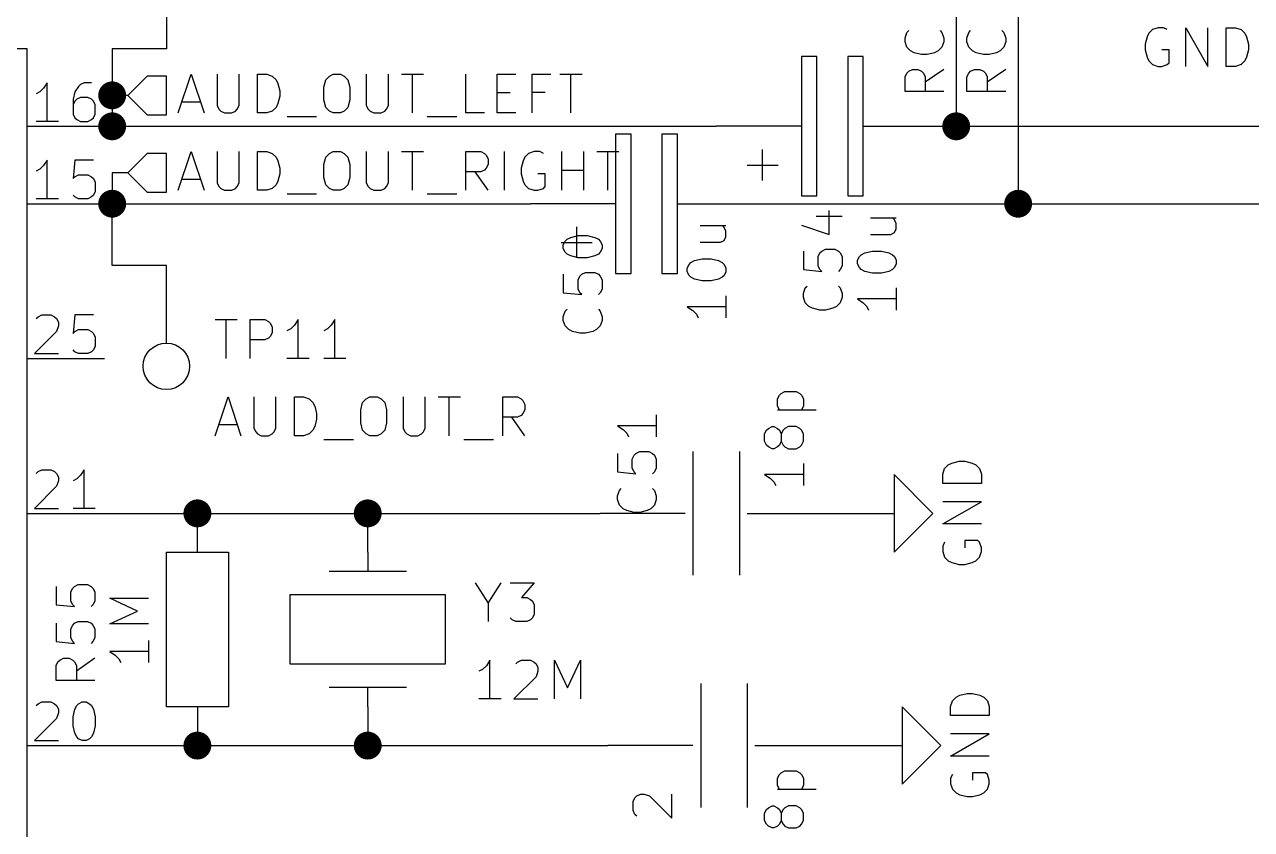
# Model space of a CAD drawing. Extents: x 0.4 to 16.1, y -11.3 to -0.4.
# Drawn here: x 11.487 to 13.071, y -7.698 to -6.659 of the extents above; entities that cross this region are included whole.
import ezdxf

# ---------------------------------------------------------------- set-up
doc = ezdxf.new("R2010")
doc.units = 0
doc.header["$MEASUREMENT"] = 0
for name, color, linetype in [('BLACK', 7, 'CONTINUOUS'), ('BROWN2', 54, 'CONTINUOUS'), ('CYAN2', 4, 'CONTINUOUS'), ('GREEN2', 3, 'CONTINUOUS'), ('LYELLOW', 51, 'CONTINUOUS'), ('RED2', 1, 'CONTINUOUS')]:
    doc.layers.add(name, color=color, linetype=linetype)

msp = doc.modelspace()

# ---------------------------------------------------------------- linework, layer by layer
at = {"layer": 'BLACK', "linetype": 'CONTINUOUS'}
for p, q in [((12.6239, -6.67592), (12.6262, -6.66878)), ((12.6262, -6.66878), (12.6286, -6.6664)), ((12.6691, -6.6664), (12.6715, -6.66878)), ((12.6715, -6.66878), (12.6739, -6.67592)), ((12.7039, -6.67592), (12.7062, -6.66878)), ((12.7062, -6.66878), (12.7086, -6.6664)), ((12.7491, -6.6664), (12.7515, -6.66878)), ((12.7515, -6.66878), (12.7539, -6.67592)), ((12.6239, -6.68068), (12.6239, -6.67592)), ((12.6262, -6.68782), (12.6239, -6.68068)), ((12.6739, -6.68068), (12.6715, -6.68782)), ((12.6739, -6.67592), (12.6739, -6.68068)), ((12.7039, -6.68068), (12.7039, -6.67592)), ((12.7062, -6.68782), (12.7039, -6.68068)), ((12.7539, -6.68068), (12.7515, -6.68782)), ((12.7539, -6.67592), (12.7539, -6.68068)), ((12.631, -6.69259), (12.6262, -6.68782)), ((12.6358, -6.69497), (12.631, -6.69259)), ((12.6453, -6.69735), (12.6358, -6.69497)), ((12.6524, -6.69735), (12.6453, -6.69735)), ((12.662, -6.69497), (12.6524, -6.69735)), ((12.6667, -6.69259), (12.662, -6.69497)), ((12.6715, -6.68782), (12.6667, -6.69259)), ((12.711, -6.69259), (12.7062, -6.68782)), ((12.7158, -6.69497), (12.711, -6.69259)), ((12.7253, -6.69735), (12.7158, -6.69497)), ((12.7324, -6.69735), (12.7253, -6.69735)), ((12.742, -6.69497), (12.7324, -6.69735)), ((12.7467, -6.69259), (12.742, -6.69497)), ((12.7515, -6.68782), (12.7467, -6.69259)), ((12.6286, -6.71878), (12.6334, -6.7164)), ((12.6334, -6.7164), (12.6405, -6.7164)), ((12.6405, -6.7164), (12.6453, -6.71878)), ((12.6739, -6.7164), (12.6501, -6.73306)), ((12.7086, -6.71878), (12.7134, -6.7164)), ((12.7134, -6.7164), (12.7205, -6.7164)), ((12.7205, -6.7164), (12.7253, -6.71878)), ((12.7539, -6.7164), (12.7301, -6.73306)), ((12.6239, -6.72592), (12.6262, -6.72116)), ((12.6239, -6.74497), (12.6239, -6.72592)), ((12.6262, -6.72116), (12.6286, -6.71878)), ((12.6453, -6.71878), (12.6477, -6.72116)), ((12.6477, -6.72116), (12.6501, -6.72592)), ((12.6501, -6.72592), (12.6501, -6.74497)), ((12.7039, -6.72592), (12.7062, -6.72116)), ((12.7039, -6.74497), (12.7039, -6.72592)), ((12.7062, -6.72116), (12.7086, -6.71878)), ((12.7253, -6.71878), (12.7277, -6.72116)), ((12.7277, -6.72116), (12.7301, -6.72592)), ((12.7301, -6.72592), (12.7301, -6.74497)), ((12.6739, -6.74497), (12.6239, -6.74497)), ((12.7539, -6.74497), (12.7039, -6.74497))]:
    msp.add_line(p, q, dxfattribs=at)
at = {"layer": 'BROWN2', "linetype": 'CONTINUOUS'}
for p, q in [((11.645, -6.725), (11.62, -6.75)), ((11.67, -6.725), (11.645, -6.725)), ((11.67, -6.775), (11.67, -6.725)), ((11.6854, -6.77262), (11.7021, -6.72262)), ((11.7021, -6.72262), (11.7187, -6.77262)), ((11.7354, -6.72262), (11.7354, -6.76309)), ((11.764, -6.76309), (11.764, -6.72262)), ((11.7878, -6.77262), (11.7878, -6.72262)), ((11.7878, -6.72262), (11.7997, -6.72262)), ((11.7997, -6.72262), (11.8068, -6.725)), ((11.8068, -6.725), (11.8116, -6.72976)), ((11.8116, -6.72976), (11.814, -6.73452)), ((11.8735, -6.73928), (11.8759, -6.72976)), ((11.8759, -6.72976), (11.8806, -6.725)), ((11.8806, -6.725), (11.8854, -6.72262)), ((11.8854, -6.72262), (11.8949, -6.72262)), ((11.8949, -6.72262), (11.8997, -6.725)), ((11.8997, -6.725), (11.9044, -6.72976)), ((11.9044, -6.72976), (11.9068, -6.73928)), ((11.9282, -6.72262), (11.9282, -6.76309)), ((11.9568, -6.76309), (11.9568, -6.72262)), ((11.9735, -6.72262), (12.0021, -6.72262)), ((11.9878, -6.77262), (11.9878, -6.72262)), ((12.0568, -6.77262), (12.0568, -6.72262)), ((12.0973, -6.77262), (12.0973, -6.72262)), ((12.0973, -6.72262), (12.1211, -6.72262)), ((12.1425, -6.77262), (12.1425, -6.72262)), ((12.1425, -6.72262), (12.1663, -6.72262)), ((12.1782, -6.72262), (12.2068, -6.72262)), ((12.1925, -6.77262), (12.1925, -6.72262)), ((11.814, -6.73452), (11.8163, -6.74405)), ((11.8163, -6.74405), (11.8163, -6.75119)), ((11.8735, -6.75595), (11.8735, -6.73928)), ((11.9068, -6.73928), (11.9068, -6.75595)), ((12.0973, -6.74643), (12.114, -6.74643)), ((12.1592, -6.74643), (12.1425, -6.74643)), ((11.62, -6.75), (11.645, -6.775)), ((11.6901, -6.75833), (11.714, -6.75833)), ((11.7354, -6.76309), (11.7378, -6.76785)), ((11.7616, -6.76785), (11.764, -6.76309)), ((11.8116, -6.76547), (11.8068, -6.77024)), ((11.814, -6.76071), (11.8116, -6.76547)), ((11.8163, -6.75119), (11.814, -6.76071)), ((11.8759, -6.76547), (11.8735, -6.75595)), ((11.8806, -6.77024), (11.8759, -6.76547)), ((11.9044, -6.76547), (11.8997, -6.77024)), ((11.9068, -6.75595), (11.9044, -6.76547)), ((11.9282, -6.76309), (11.9306, -6.76785)), ((11.9544, -6.76785), (11.9568, -6.76309)), ((11.645, -6.775), (11.67, -6.775)), ((11.7378, -6.76785), (11.7401, -6.77024)), ((11.7401, -6.77024), (11.7449, -6.77262)), ((11.7449, -6.77262), (11.7544, -6.77262)), ((11.7544, -6.77262), (11.7592, -6.77024)), ((11.7592, -6.77024), (11.7616, -6.76785)), ((11.7997, -6.77262), (11.7878, -6.77262)), ((11.8068, -6.77024), (11.7997, -6.77262)), ((11.8259, -6.77738), (11.864, -6.77738)), ((11.8854, -6.77262), (11.8806, -6.77024)), ((11.8949, -6.77262), (11.8854, -6.77262)), ((11.8997, -6.77024), (11.8949, -6.77262)), ((11.9306, -6.76785), (11.933, -6.77024)), ((11.933, -6.77024), (11.9378, -6.77262)), ((11.9378, -6.77262), (11.9473, -6.77262)), ((11.9473, -6.77262), (11.9521, -6.77024)), ((11.9521, -6.77024), (11.9544, -6.76785)), ((12.0068, -6.77738), (12.0449, -6.77738)), ((12.0806, -6.77262), (12.0568, -6.77262)), ((12.1211, -6.77262), (12.0973, -6.77262)), ((11.645, -6.825), (11.62, -6.85)), ((11.67, -6.825), (11.645, -6.825)), ((11.67, -6.875), (11.67, -6.825)), ((11.6854, -6.87262), (11.7021, -6.82262)), ((11.7021, -6.82262), (11.7187, -6.87262)), ((11.7354, -6.82262), (11.7354, -6.86309)), ((11.764, -6.86309), (11.764, -6.82262)), ((11.7878, -6.87262), (11.7878, -6.82262)), ((11.7878, -6.82262), (11.7997, -6.82262)), ((11.7997, -6.82262), (11.8068, -6.825)), ((11.8068, -6.825), (11.8116, -6.82976)), ((11.8759, -6.82976), (11.8806, -6.825)), ((11.8806, -6.825), (11.8854, -6.82262)), ((11.8854, -6.82262), (11.8949, -6.82262)), ((11.8949, -6.82262), (11.8997, -6.825)), ((11.8997, -6.825), (11.9044, -6.82976)), ((11.9282, -6.82262), (11.9282, -6.86309)), ((11.9568, -6.86309), (11.9568, -6.82262)), ((11.9735, -6.82262), (12.0021, -6.82262)), ((11.9878, -6.87262), (11.9878, -6.82262)), ((12.0568, -6.87262), (12.0568, -6.82262)), ((12.0568, -6.82262), (12.0759, -6.82262)), ((12.0759, -6.82262), (12.0806, -6.825)), ((12.0806, -6.825), (12.083, -6.82738)), ((12.083, -6.82738), (12.0854, -6.83214)), ((12.1068, -6.87262), (12.1068, -6.82262)), ((12.1378, -6.825), (12.133, -6.82976)), ((12.1449, -6.82262), (12.1378, -6.825)), ((12.1521, -6.82262), (12.1449, -6.82262)), ((12.1568, -6.825), (12.1521, -6.82262)), ((12.1806, -6.87262), (12.1806, -6.82262)), ((12.2092, -6.87262), (12.2092, -6.82262)), ((12.2259, -6.82262), (12.2544, -6.82262)), ((12.2401, -6.87262), (12.2401, -6.82262)), ((11.8116, -6.82976), (11.814, -6.83452)), ((11.814, -6.83452), (11.8163, -6.84405)), ((11.8163, -6.84405), (11.8163, -6.85119)), ((11.8735, -6.83928), (11.8759, -6.82976)), ((11.8735, -6.85595), (11.8735, -6.83928)), ((11.9044, -6.82976), (11.9068, -6.83928)), ((11.9068, -6.83928), (11.9068, -6.85595)), ((12.083, -6.84405), (12.0806, -6.84643)), ((12.0854, -6.83928), (12.083, -6.84405)), ((12.0854, -6.83214), (12.0854, -6.83928)), ((12.1306, -6.83452), (12.1282, -6.84405)), ((12.1282, -6.84405), (12.1282, -6.85119)), ((12.133, -6.82976), (12.1306, -6.83452)), ((11.62, -6.85), (11.645, -6.875)), ((11.6901, -6.85833), (11.714, -6.85833)), ((11.814, -6.86071), (11.8116, -6.86547)), ((11.8163, -6.85119), (11.814, -6.86071)), ((11.8759, -6.86547), (11.8735, -6.85595)), ((11.9068, -6.85595), (11.9044, -6.86547)), ((12.0759, -6.84881), (12.0568, -6.84881)), ((12.0854, -6.87262), (12.0687, -6.84881)), ((12.0806, -6.84643), (12.0759, -6.84881)), ((12.1282, -6.85119), (12.1306, -6.86071)), ((12.1306, -6.86071), (12.133, -6.86547)), ((12.1592, -6.85119), (12.1497, -6.85119)), ((12.1592, -6.86785), (12.1592, -6.85119)), ((12.1806, -6.84643), (12.2092, -6.84643)), ((11.645, -6.875), (11.67, -6.875)), ((11.7354, -6.86309), (11.7378, -6.86785)), ((11.7378, -6.86785), (11.7401, -6.87024)), ((11.7401, -6.87024), (11.7449, -6.87262)), ((11.7449, -6.87262), (11.7544, -6.87262)), ((11.7544, -6.87262), (11.7592, -6.87024)), ((11.7592, -6.87024), (11.7616, -6.86785)), ((11.7616, -6.86785), (11.764, -6.86309)), ((11.7997, -6.87262), (11.7878, -6.87262)), ((11.8068, -6.87024), (11.7997, -6.87262)), ((11.8116, -6.86547), (11.8068, -6.87024)), ((11.8806, -6.87024), (11.8759, -6.86547)), ((11.8854, -6.87262), (11.8806, -6.87024)), ((11.8949, -6.87262), (11.8854, -6.87262)), ((11.8997, -6.87024), (11.8949, -6.87262)), ((11.9044, -6.86547), (11.8997, -6.87024)), ((11.9282, -6.86309), (11.9306, -6.86785)), ((11.9306, -6.86785), (11.933, -6.87024)), ((11.933, -6.87024), (11.9378, -6.87262)), ((11.9378, -6.87262), (11.9473, -6.87262)), ((11.9473, -6.87262), (11.9521, -6.87024)), ((11.9521, -6.87024), (11.9544, -6.86785)), ((11.9544, -6.86785), (11.9568, -6.86309)), ((12.133, -6.86547), (12.1378, -6.87024)), ((12.1378, -6.87024), (12.1449, -6.87262)), ((12.1449, -6.87262), (12.1497, -6.87262)), ((12.1497, -6.87262), (12.1568, -6.87024)), ((12.1568, -6.87024), (12.1592, -6.86785)), ((11.8259, -6.87738), (11.864, -6.87738)), ((12.0068, -6.87738), (12.0449, -6.87738))]:
    msp.add_line(p, q, dxfattribs=at)
at = {"layer": 'CYAN2', "linetype": 'CONTINUOUS'}
for p, q in [((12.9388, -6.66976), (12.9364, -6.67452)), ((12.9435, -6.665), (12.9388, -6.66976)), ((12.9507, -6.66261), (12.9435, -6.665)), ((12.9578, -6.66261), (12.9507, -6.66261)), ((12.9626, -6.665), (12.9578, -6.66261)), ((12.9864, -6.71261), (12.9864, -6.66261)), ((12.9864, -6.66261), (13.015, -6.71261)), ((13.015, -6.71261), (13.015, -6.66261)), ((13.0388, -6.71261), (13.0388, -6.66261)), ((13.0388, -6.66261), (13.0507, -6.66261)), ((13.0507, -6.66261), (13.0578, -6.665)), ((13.0578, -6.665), (13.0626, -6.66976)), ((13.0626, -6.66976), (13.065, -6.67452)), ((12.9364, -6.67452), (12.934, -6.68404)), ((12.934, -6.68404), (12.934, -6.69119)), ((13.065, -6.67452), (13.0673, -6.68404)), ((13.0673, -6.68404), (13.0673, -6.69119)), ((12.934, -6.69119), (12.9364, -6.70071)), ((12.9364, -6.70071), (12.9388, -6.70547)), ((12.965, -6.69119), (12.9554, -6.69119)), ((12.965, -6.70785), (12.965, -6.69119)), ((13.065, -6.70071), (13.0626, -6.70547)), ((13.0673, -6.69119), (13.065, -6.70071)), ((12.9388, -6.70547), (12.9435, -6.71023)), ((12.9435, -6.71023), (12.9507, -6.71261)), ((12.9507, -6.71261), (12.9554, -6.71261)), ((12.9554, -6.71261), (12.9626, -6.71023)), ((12.9626, -6.71023), (12.965, -6.70785)), ((13.0507, -6.71261), (13.0388, -6.71261)), ((13.0578, -6.71023), (13.0507, -6.71261)), ((13.0626, -6.70547), (13.0578, -6.71023)), ((12.5093, -6.90592), (12.5426, -6.90592)), ((12.5259, -6.92973), (12.5259, -6.89878)), ((12.5793, -6.9083), (12.6126, -6.9083)), ((12.6102, -6.91068), (12.6079, -6.9083)), ((12.3593, -6.9183), (12.3926, -6.9183)), ((12.3902, -6.92068), (12.3879, -6.9183)), ((12.3926, -6.92544), (12.3902, -6.92068)), ((12.4902, -6.91783), (12.5259, -6.92973)), ((12.6126, -6.91544), (12.6102, -6.91068)), ((12.6102, -6.92735), (12.6126, -6.92258)), ((12.6126, -6.92258), (12.6126, -6.91544)), ((12.1826, -6.94306), (12.185, -6.9383)), ((12.185, -6.9383), (12.1874, -6.93592)), ((12.1874, -6.93592), (12.1921, -6.93354)), ((12.1921, -6.93354), (12.2017, -6.93116)), ((12.2017, -6.93116), (12.2136, -6.93116)), ((12.2136, -6.93116), (12.2231, -6.93354)), ((12.2231, -6.93354), (12.2279, -6.93592)), ((12.2279, -6.93592), (12.2302, -6.9383)), ((12.2302, -6.9383), (12.2326, -6.94306)), ((12.3593, -6.93973), (12.3855, -6.93973)), ((12.3855, -6.93973), (12.3902, -6.93735)), ((12.3902, -6.93735), (12.3926, -6.93258)), ((12.3926, -6.93258), (12.3926, -6.92544)), ((12.5793, -6.92973), (12.6055, -6.92973)), ((12.6055, -6.92973), (12.6102, -6.92735)), ((12.1826, -6.94783), (12.1826, -6.94306)), ((12.185, -6.95259), (12.1826, -6.94783)), ((12.1874, -6.95497), (12.185, -6.95259)), ((12.1921, -6.95735), (12.1874, -6.95497)), ((12.2279, -6.95497), (12.2231, -6.95735)), ((12.2302, -6.95259), (12.2279, -6.95497)), ((12.2326, -6.94783), (12.2302, -6.95259)), ((12.2326, -6.94306), (12.2326, -6.94783)), ((12.4926, -6.95116), (12.4926, -6.97497)), ((12.5117, -6.9583), (12.514, -6.95354)), ((12.514, -6.95354), (12.5164, -6.95116)), ((12.5164, -6.95116), (12.5212, -6.94878)), ((12.5212, -6.94878), (12.5331, -6.94878)), ((12.5331, -6.94878), (12.5379, -6.95116)), ((12.5379, -6.95116), (12.5402, -6.95354)), ((12.5402, -6.95354), (12.5426, -6.9583)), ((12.5674, -6.95592), (12.5721, -6.95354)), ((12.5721, -6.95354), (12.5817, -6.95116)), ((12.5817, -6.95116), (12.5936, -6.95116)), ((12.5936, -6.95116), (12.6031, -6.95354)), ((12.6031, -6.95354), (12.6079, -6.95592)), ((12.2017, -6.95973), (12.1921, -6.95735)), ((12.2136, -6.95973), (12.2017, -6.95973)), ((12.2231, -6.95735), (12.2136, -6.95973)), ((12.3426, -6.97306), (12.345, -6.9683)), ((12.345, -6.9683), (12.3474, -6.96592)), ((12.3474, -6.96592), (12.3521, -6.96354)), ((12.3521, -6.96354), (12.3617, -6.96116)), ((12.3617, -6.96116), (12.3736, -6.96116)), ((12.3736, -6.96116), (12.3831, -6.96354)), ((12.3831, -6.96354), (12.3879, -6.96592)), ((12.3879, -6.96592), (12.3902, -6.9683)), ((12.3902, -6.9683), (12.3926, -6.97306)), ((12.5117, -6.9702), (12.5117, -6.9583)), ((12.514, -6.97497), (12.5117, -6.9702)), ((12.5426, -6.9702), (12.5402, -6.97497)), ((12.5426, -6.9583), (12.5426, -6.9702)), ((12.5626, -6.96306), (12.565, -6.9583)), ((12.5626, -6.96782), (12.5626, -6.96306)), ((12.565, -6.97258), (12.5626, -6.96782)), ((12.565, -6.9583), (12.5674, -6.95592)), ((12.6079, -6.95592), (12.6102, -6.9583)), ((12.6102, -6.9583), (12.6126, -6.96306)), ((12.6126, -6.96782), (12.6102, -6.97258)), ((12.6126, -6.96306), (12.6126, -6.96782)), ((12.1826, -6.98116), (12.1826, -7.00497)), ((12.2017, -6.9883), (12.204, -6.98354)), ((12.204, -6.98354), (12.2064, -6.98116)), ((12.2064, -6.98116), (12.2112, -6.97878)), ((12.2112, -6.97878), (12.2231, -6.97878)), ((12.2231, -6.97878), (12.2279, -6.98116)), ((12.2279, -6.98116), (12.2302, -6.98354)), ((12.2302, -6.98354), (12.2326, -6.9883)), ((12.3426, -6.97782), (12.3426, -6.97306)), ((12.345, -6.98258), (12.3426, -6.97782)), ((12.3474, -6.98496), (12.345, -6.98258)), ((12.3521, -6.98735), (12.3474, -6.98496)), ((12.3617, -6.98973), (12.3521, -6.98735)), ((12.3831, -6.98735), (12.3736, -6.98973)), ((12.3879, -6.98496), (12.3831, -6.98735)), ((12.3902, -6.98258), (12.3879, -6.98496)), ((12.3926, -6.97782), (12.3902, -6.98258)), ((12.3926, -6.97306), (12.3926, -6.97782)), ((12.4926, -6.97497), (12.5164, -6.97735)), ((12.5164, -6.97735), (12.514, -6.97497)), ((12.5402, -6.97497), (12.5379, -6.97735)), ((12.5674, -6.97496), (12.565, -6.97258)), ((12.5721, -6.97735), (12.5674, -6.97496)), ((12.5817, -6.97973), (12.5721, -6.97735)), ((12.5936, -6.97973), (12.5817, -6.97973)), ((12.6031, -6.97735), (12.5936, -6.97973)), ((12.6079, -6.97496), (12.6031, -6.97735)), ((12.6102, -6.97258), (12.6079, -6.97496)), ((12.2017, -7.0002), (12.2017, -6.9883)), ((12.204, -7.00497), (12.2017, -7.0002)), ((12.2326, -7.0002), (12.2302, -7.00497)), ((12.2326, -6.9883), (12.2326, -7.0002)), ((12.3736, -6.98973), (12.3617, -6.98973)), ((12.4926, -7.00592), (12.495, -6.99878)), ((12.495, -6.99878), (12.4974, -6.9964)), ((12.5379, -6.9964), (12.5402, -6.99878)), ((12.5402, -6.99878), (12.5426, -7.00592)), ((12.6126, -6.99878), (12.6126, -7.02735)), ((12.1826, -7.00497), (12.2064, -7.00735)), ((12.2064, -7.00735), (12.204, -7.00497)), ((12.2302, -7.00497), (12.2279, -7.00735)), ((12.3926, -7.00878), (12.3926, -7.03735)), ((12.4926, -7.01068), (12.4926, -7.00592)), ((12.495, -7.01783), (12.4926, -7.01068)), ((12.4998, -7.02259), (12.495, -7.01783)), ((12.5402, -7.01783), (12.5355, -7.02259)), ((12.5426, -7.01068), (12.5402, -7.01783)), ((12.5426, -7.00592), (12.5426, -7.01068)), ((12.6126, -7.01306), (12.5626, -7.01306)), ((12.5626, -7.01306), (12.5698, -7.01782)), ((12.5698, -7.01782), (12.5745, -7.02258)), ((12.1826, -7.03592), (12.185, -7.02878)), ((12.185, -7.02878), (12.1874, -7.0264)), ((12.2279, -7.0264), (12.2302, -7.02878)), ((12.2302, -7.02878), (12.2326, -7.03592)), ((12.3926, -7.02306), (12.3426, -7.02306)), ((12.3426, -7.02306), (12.3498, -7.02782)), ((12.3498, -7.02782), (12.3545, -7.03258)), ((12.3545, -7.03258), (12.3569, -7.03735)), ((12.5045, -7.02497), (12.4998, -7.02259)), ((12.514, -7.02735), (12.5045, -7.02497)), ((12.5212, -7.02735), (12.514, -7.02735)), ((12.5307, -7.02497), (12.5212, -7.02735)), ((12.5355, -7.02259), (12.5307, -7.02497)), ((12.5745, -7.02258), (12.5769, -7.02735)), ((11.7329, -7.03976), (11.7615, -7.03976)), ((11.7472, -7.08976), (11.7472, -7.03976)), ((11.7781, -7.08976), (11.7781, -7.03976)), ((11.7781, -7.03976), (11.7972, -7.03976)), ((11.7972, -7.03976), (11.8019, -7.04214)), ((11.8019, -7.04214), (11.8043, -7.04452)), ((11.8043, -7.04452), (11.8067, -7.04928)), ((11.8067, -7.04928), (11.8067, -7.05642)), ((11.8353, -7.0469), (11.8305, -7.05166)), ((11.84, -7.03976), (11.8353, -7.0469)), ((11.84, -7.08976), (11.84, -7.03976)), ((11.8829, -7.0469), (11.8781, -7.05166)), ((11.8876, -7.03976), (11.8829, -7.0469)), ((11.8876, -7.08976), (11.8876, -7.03976)), ((12.1826, -7.04068), (12.1826, -7.03592)), ((12.185, -7.04783), (12.1826, -7.04068)), ((12.1898, -7.05259), (12.185, -7.04783)), ((12.2302, -7.04783), (12.2255, -7.05259)), ((12.2326, -7.04068), (12.2302, -7.04783)), ((12.2326, -7.03592), (12.2326, -7.04068)), ((11.7972, -7.06594), (11.7781, -7.06594)), ((11.8019, -7.06356), (11.7972, -7.06594)), ((11.8043, -7.06119), (11.8019, -7.06356)), ((11.8067, -7.05642), (11.8043, -7.06119)), ((11.8305, -7.05166), (11.8257, -7.05404)), ((11.8781, -7.05166), (11.8734, -7.05404)), ((12.1945, -7.05497), (12.1898, -7.05259)), ((12.204, -7.05735), (12.1945, -7.05497)), ((12.2112, -7.05735), (12.204, -7.05735)), ((12.2207, -7.05497), (12.2112, -7.05735)), ((12.2255, -7.05259), (12.2207, -7.05497)), ((11.8543, -7.08976), (11.8257, -7.08976)), ((11.9019, -7.08976), (11.8734, -7.08976)), ((11.7329, -7.18963), (11.7496, -7.13963)), ((11.7496, -7.13963), (11.7662, -7.18963)), ((11.7829, -7.13963), (11.7829, -7.18011)), ((11.8115, -7.18011), (11.8115, -7.13963)), ((11.8353, -7.18963), (11.8353, -7.13963)), ((11.8353, -7.13963), (11.8472, -7.13963)), ((11.8472, -7.13963), (11.8543, -7.14202)), ((11.8543, -7.14202), (11.8591, -7.14678)), ((11.9234, -7.14678), (11.9281, -7.14202)), ((11.9281, -7.14202), (11.9329, -7.13963)), ((11.9329, -7.13963), (11.9424, -7.13963)), ((11.9424, -7.13963), (11.9472, -7.14202)), ((11.9472, -7.14202), (11.9519, -7.14678)), ((11.9757, -7.13963), (11.9757, -7.18011)), ((12.0043, -7.18011), (12.0043, -7.13963)), ((12.021, -7.13963), (12.0496, -7.13963)), ((12.0353, -7.18963), (12.0353, -7.13963)), ((12.1043, -7.18963), (12.1043, -7.13963)), ((12.1043, -7.13963), (12.1234, -7.13963)), ((12.1234, -7.13963), (12.1281, -7.14202)), ((12.1281, -7.14202), (12.1305, -7.14439)), ((12.1305, -7.14439), (12.1329, -7.14916)), ((12.4593, -7.14217), (12.4617, -7.13741)), ((12.4593, -7.15169), (12.4593, -7.14217)), ((12.4617, -7.13741), (12.464, -7.13503)), ((12.464, -7.13503), (12.4688, -7.13265)), ((12.4688, -7.13265), (12.4831, -7.13265)), ((12.4831, -7.13265), (12.4879, -7.13503)), ((12.4879, -7.13503), (12.4902, -7.13741)), ((12.4902, -7.13741), (12.4926, -7.14217)), ((12.4926, -7.14217), (12.4926, -7.15169)), ((11.8591, -7.14678), (11.8615, -7.15154)), ((11.8615, -7.15154), (11.8638, -7.16106)), ((11.8638, -7.16106), (11.8638, -7.1682)), ((11.921, -7.1563), (11.9234, -7.14678)), ((11.921, -7.17296), (11.921, -7.1563)), ((11.9519, -7.14678), (11.9543, -7.1563)), ((11.9543, -7.1563), (11.9543, -7.17296)), ((12.1305, -7.16106), (12.1281, -7.16344)), ((12.1329, -7.1563), (12.1305, -7.16106)), ((12.1329, -7.14916), (12.1329, -7.1563)), ((12.4617, -7.15646), (12.4593, -7.15169)), ((12.4593, -7.15646), (12.5093, -7.15646)), ((12.4926, -7.15169), (12.4902, -7.15646)), ((11.7376, -7.17535), (11.7615, -7.17535)), ((11.8638, -7.1682), (11.8615, -7.17773)), ((11.9234, -7.18249), (11.921, -7.17296)), ((11.9543, -7.17296), (11.9519, -7.18249)), ((12.1234, -7.16582), (12.1043, -7.16582)), ((12.1329, -7.18963), (12.1162, -7.16582)), ((12.1281, -7.16344), (12.1234, -7.16582)), ((12.3026, -7.17693), (12.2526, -7.17693)), ((12.2526, -7.17693), (12.2598, -7.18169)), ((12.3026, -7.16265), (12.3026, -7.19122)), ((11.7829, -7.18011), (11.7853, -7.18487)), ((11.7853, -7.18487), (11.7876, -7.18725)), ((11.7876, -7.18725), (11.7924, -7.18963)), ((11.7924, -7.18963), (11.8019, -7.18963)), ((11.8019, -7.18963), (11.8067, -7.18725)), ((11.8067, -7.18725), (11.8091, -7.18487)), ((11.8091, -7.18487), (11.8115, -7.18011)), ((11.8472, -7.18963), (11.8353, -7.18963)), ((11.8543, -7.18725), (11.8472, -7.18963)), ((11.8591, -7.18249), (11.8543, -7.18725)), ((11.8615, -7.17773), (11.8591, -7.18249)), ((11.9281, -7.18725), (11.9234, -7.18249)), ((11.9329, -7.18963), (11.9281, -7.18725)), ((11.9424, -7.18963), (11.9329, -7.18963)), ((11.9472, -7.18725), (11.9424, -7.18963)), ((11.9519, -7.18249), (11.9472, -7.18725)), ((11.9757, -7.18011), (11.9781, -7.18487)), ((11.9781, -7.18487), (11.9805, -7.18725)), ((11.9805, -7.18725), (11.9853, -7.18963)), ((11.9853, -7.18963), (11.9948, -7.18963)), ((11.9948, -7.18963), (11.9996, -7.18725)), ((11.9996, -7.18725), (12.0019, -7.18487)), ((12.0019, -7.18487), (12.0043, -7.18011)), ((12.2598, -7.18169), (12.2645, -7.18646)), ((12.2645, -7.18646), (12.2669, -7.19122)), ((12.4426, -7.18741), (12.445, -7.18265)), ((12.4426, -7.19693), (12.4426, -7.18741)), ((12.445, -7.18265), (12.4474, -7.18026)), ((12.4474, -7.18026), (12.4521, -7.17789)), ((12.4521, -7.17789), (12.4545, -7.17789)), ((12.4545, -7.17789), (12.4593, -7.18026)), ((12.4593, -7.18026), (12.4617, -7.18265)), ((12.4617, -7.18265), (12.464, -7.18741)), ((12.4664, -7.18265), (12.464, -7.18741)), ((12.464, -7.18741), (12.464, -7.19693)), ((12.4688, -7.18026), (12.4664, -7.18265)), ((12.4736, -7.17789), (12.4688, -7.18026)), ((12.4831, -7.17789), (12.4736, -7.17789)), ((12.4879, -7.18026), (12.4831, -7.17789)), ((12.4902, -7.18265), (12.4879, -7.18026)), ((12.4926, -7.18741), (12.4902, -7.18265)), ((12.4926, -7.19693), (12.4926, -7.18741)), ((11.8734, -7.19439), (11.9115, -7.19439)), ((12.0543, -7.19439), (12.0924, -7.19439)), ((12.445, -7.20169), (12.4426, -7.19693)), ((12.4474, -7.20407), (12.445, -7.20169)), ((12.4521, -7.20646), (12.4474, -7.20407)), ((12.4545, -7.20646), (12.4521, -7.20646)), ((12.4593, -7.20407), (12.4545, -7.20646)), ((12.4617, -7.20169), (12.4593, -7.20407)), ((12.464, -7.19693), (12.4617, -7.20169)), ((12.464, -7.19693), (12.4664, -7.20169)), ((12.4664, -7.20169), (12.4688, -7.20407)), ((12.4688, -7.20407), (12.4736, -7.20646)), ((12.4736, -7.20646), (12.4831, -7.20646)), ((12.4831, -7.20646), (12.4879, -7.20407)), ((12.4879, -7.20407), (12.4902, -7.20169)), ((12.4902, -7.20169), (12.4926, -7.19693)), ((12.2526, -7.21265), (12.2526, -7.23646)), ((12.2717, -7.21979), (12.274, -7.21503)), ((12.2717, -7.23169), (12.2717, -7.21979)), ((12.274, -7.21503), (12.2764, -7.21265)), ((12.2764, -7.21265), (12.2812, -7.21027)), ((12.2812, -7.21027), (12.2931, -7.21027)), ((12.2931, -7.21027), (12.2979, -7.21265)), ((12.2979, -7.21265), (12.3002, -7.21503)), ((12.3002, -7.21503), (12.3026, -7.21979)), ((12.3026, -7.21979), (12.3026, -7.23169)), ((12.6798, -7.22741), (12.6845, -7.22503)), ((12.6845, -7.22503), (12.694, -7.22265)), ((12.694, -7.22265), (12.7012, -7.22265)), ((12.7012, -7.22265), (12.7107, -7.22503)), ((12.7107, -7.22503), (12.7155, -7.22741)), ((12.2526, -7.23646), (12.2764, -7.23884)), ((12.274, -7.23646), (12.2717, -7.23169)), ((12.2764, -7.23884), (12.274, -7.23646)), ((12.3002, -7.23646), (12.2979, -7.23884)), ((12.3026, -7.23169), (12.3002, -7.23646)), ((12.4926, -7.23979), (12.4426, -7.23979)), ((12.4426, -7.23979), (12.4498, -7.24455)), ((12.4926, -7.2255), (12.4926, -7.25407)), ((12.6726, -7.23931), (12.675, -7.23217)), ((12.6726, -7.25122), (12.6726, -7.23931)), ((12.675, -7.23217), (12.6798, -7.22741)), ((12.7155, -7.22741), (12.7202, -7.23217)), ((12.7202, -7.23217), (12.7226, -7.23931)), ((12.7226, -7.23931), (12.7226, -7.25122)), ((12.4498, -7.24455), (12.4545, -7.24931)), ((12.4545, -7.24931), (12.4569, -7.25407)), ((12.7226, -7.25122), (12.6726, -7.25122)), ((12.2526, -7.26741), (12.255, -7.26027)), ((12.2526, -7.27217), (12.2526, -7.26741)), ((12.255, -7.27931), (12.2526, -7.27217)), ((12.255, -7.26027), (12.2574, -7.25789)), ((12.2979, -7.25789), (12.3002, -7.26027)), ((12.3002, -7.26027), (12.3026, -7.26741)), ((12.3026, -7.27217), (12.3002, -7.27931)), ((12.3026, -7.26741), (12.3026, -7.27217)), ((12.2598, -7.28407), (12.255, -7.27931)), ((12.2645, -7.28646), (12.2598, -7.28407)), ((12.274, -7.28884), (12.2645, -7.28646)), ((12.2907, -7.28646), (12.2812, -7.28884)), ((12.2955, -7.28407), (12.2907, -7.28646)), ((12.3002, -7.27931), (12.2955, -7.28407)), ((12.6726, -7.3036), (12.7226, -7.27503)), ((12.7226, -7.27503), (12.6726, -7.27503)), ((12.2812, -7.28884), (12.274, -7.28884)), ((12.7226, -7.3036), (12.6726, -7.3036)), ((12.675, -7.32741), (12.6726, -7.33217)), ((12.6726, -7.33217), (12.6726, -7.33931)), ((12.7179, -7.32503), (12.7012, -7.32503)), ((12.7012, -7.32503), (12.7012, -7.33455)), ((12.7202, -7.32741), (12.7179, -7.32503)), ((12.7226, -7.33455), (12.7202, -7.32741)), ((12.7226, -7.33931), (12.7226, -7.33455)), ((12.6726, -7.33931), (12.675, -7.34646)), ((12.675, -7.34646), (12.6798, -7.35122)), ((12.6798, -7.35122), (12.6845, -7.3536)), ((12.7107, -7.3536), (12.7155, -7.35122)), ((12.7155, -7.35122), (12.7202, -7.34646)), ((12.7202, -7.34646), (12.7226, -7.33931)), ((12.6845, -7.3536), (12.694, -7.35598)), ((12.694, -7.35598), (12.7012, -7.35598)), ((12.7012, -7.35598), (12.7107, -7.3536)), ((11.5514, -7.38428), (11.5562, -7.3819)), ((11.5562, -7.3819), (11.5681, -7.3819)), ((11.5681, -7.3819), (11.5729, -7.38428)), ((12.0689, -7.37976), (12.0856, -7.40594)), ((12.0856, -7.40594), (12.1022, -7.37976)), ((12.1141, -7.37976), (12.1451, -7.37976)), ((12.1451, -7.37976), (12.1284, -7.3988)), ((11.5276, -7.38428), (11.5276, -7.40809)), ((11.5467, -7.39143), (11.549, -7.38667)), ((11.5467, -7.40333), (11.5467, -7.39143)), ((11.549, -7.38667), (11.5514, -7.38428)), ((11.5729, -7.38428), (11.5752, -7.38667)), ((11.5752, -7.38667), (11.5776, -7.39143)), ((11.5776, -7.39143), (11.5776, -7.40333)), ((12.1284, -7.3988), (12.1356, -7.3988)), ((12.1356, -7.3988), (12.1403, -7.40119)), ((11.5276, -7.40809), (11.5514, -7.41047)), ((11.549, -7.40809), (11.5467, -7.40333)), ((11.5514, -7.41047), (11.549, -7.40809)), ((11.5752, -7.40809), (11.5729, -7.41047)), ((11.5776, -7.40333), (11.5752, -7.40809)), ((11.6325, -7.41619), (11.5968, -7.39952)), ((11.5968, -7.39952), (11.6468, -7.39952)), ((12.0856, -7.40594), (12.0856, -7.42976)), ((12.1403, -7.40119), (12.1427, -7.40356)), ((12.1427, -7.40356), (12.1451, -7.40833)), ((12.1451, -7.40833), (12.1451, -7.42023)), ((11.5514, -7.4319), (11.5562, -7.42952)), ((11.5562, -7.42952), (11.5681, -7.42952)), ((11.5681, -7.42952), (11.5729, -7.4319)), ((11.5968, -7.43285), (11.6325, -7.41619)), ((12.1165, -7.42737), (12.1141, -7.42499)), ((12.1213, -7.42976), (12.1165, -7.42737)), ((12.1356, -7.42976), (12.1213, -7.42976)), ((12.1403, -7.42737), (12.1356, -7.42976)), ((12.1427, -7.42499), (12.1403, -7.42737)), ((12.1451, -7.42023), (12.1427, -7.42499)), ((11.5276, -7.4319), (11.5276, -7.45571)), ((11.5467, -7.43905), (11.549, -7.43428)), ((11.5467, -7.45095), (11.5467, -7.43905)), ((11.549, -7.43428), (11.5514, -7.4319)), ((11.5729, -7.4319), (11.5752, -7.43428)), ((11.5752, -7.43428), (11.5776, -7.43905)), ((11.5776, -7.43905), (11.5776, -7.45095)), ((11.6468, -7.43285), (11.5968, -7.43285)), ((11.5276, -7.45571), (11.5514, -7.45809)), ((11.549, -7.45571), (11.5467, -7.45095)), ((11.5514, -7.45809), (11.549, -7.45571)), ((11.5752, -7.45571), (11.5729, -7.45809)), ((11.5776, -7.45095), (11.5752, -7.45571)), ((11.6468, -7.45428), (11.6468, -7.48285)), ((11.5324, -7.47952), (11.5371, -7.47714)), ((11.5371, -7.47714), (11.5443, -7.47714)), ((11.5443, -7.47714), (11.549, -7.47952)), ((11.5776, -7.47714), (11.5538, -7.49381)), ((11.6468, -7.46857), (11.5968, -7.46857)), ((11.5968, -7.46857), (11.604, -7.47333)), ((11.604, -7.47333), (11.6087, -7.47809)), ((11.6087, -7.47809), (11.6111, -7.48285)), ((11.5276, -7.48667), (11.53, -7.4819)), ((11.5276, -7.50571), (11.5276, -7.48667)), ((11.53, -7.4819), (11.5324, -7.47952)), ((11.549, -7.47952), (11.5514, -7.4819)), ((11.5514, -7.4819), (11.5538, -7.48667)), ((11.5538, -7.48667), (11.5538, -7.50571)), ((12.0784, -7.49154), (12.0736, -7.49392)), ((12.0832, -7.48678), (12.0784, -7.49154)), ((12.0879, -7.47963), (12.0832, -7.48678)), ((12.0879, -7.52963), (12.0879, -7.47963)), ((12.1213, -7.48439), (12.1236, -7.48202)), ((12.1236, -7.48202), (12.1284, -7.47963)), ((12.1284, -7.47963), (12.1403, -7.47963)), ((12.1403, -7.47963), (12.1451, -7.48202)), ((12.1451, -7.48202), (12.1475, -7.48439)), ((12.1475, -7.48439), (12.1498, -7.48916)), ((12.1498, -7.49392), (12.1475, -7.50106)), ((12.1498, -7.48916), (12.1498, -7.49392)), ((12.1713, -7.52963), (12.1713, -7.47963)), ((12.1713, -7.47963), (12.1879, -7.51535)), ((12.1879, -7.51535), (12.2046, -7.47963)), ((12.2046, -7.47963), (12.2046, -7.52963)), ((11.5776, -7.50571), (11.5276, -7.50571)), ((12.1475, -7.50106), (12.1189, -7.52963)), ((12.6898, -7.52741), (12.6945, -7.52503)), ((12.6945, -7.52503), (12.704, -7.52265)), ((12.704, -7.52265), (12.7112, -7.52265)), ((12.7112, -7.52265), (12.7207, -7.52503)), ((12.7207, -7.52503), (12.7255, -7.52741)), ((12.1022, -7.52963), (12.0736, -7.52963)), ((12.1189, -7.52963), (12.1498, -7.52963)), ((12.6826, -7.53931), (12.685, -7.53217)), ((12.6826, -7.55122), (12.6826, -7.53931)), ((12.685, -7.53217), (12.6898, -7.52741)), ((12.7255, -7.52741), (12.7302, -7.53217)), ((12.7302, -7.53217), (12.7326, -7.53931)), ((12.7326, -7.53931), (12.7326, -7.55122)), ((12.7326, -7.55122), (12.6826, -7.55122)), ((12.6826, -7.6036), (12.7326, -7.57503)), ((12.7326, -7.57503), (12.6826, -7.57503)), ((12.7326, -7.6036), (12.6826, -7.6036)), ((12.4593, -7.63217), (12.4617, -7.62741)), ((12.4593, -7.64169), (12.4593, -7.63217)), ((12.4617, -7.62741), (12.464, -7.62503)), ((12.464, -7.62503), (12.4688, -7.62265)), ((12.4688, -7.62265), (12.4831, -7.62265)), ((12.4831, -7.62265), (12.4879, -7.62503)), ((12.4879, -7.62503), (12.4902, -7.62741)), ((12.4902, -7.62741), (12.4926, -7.63217)), ((12.4926, -7.63217), (12.4926, -7.64169)), ((12.685, -7.62741), (12.6826, -7.63217)), ((12.6826, -7.63217), (12.6826, -7.63931)), ((12.7279, -7.62503), (12.7112, -7.62503)), ((12.7112, -7.62503), (12.7112, -7.63455)), ((12.7302, -7.62741), (12.7279, -7.62503)), ((12.7326, -7.63455), (12.7302, -7.62741)), ((12.7326, -7.63931), (12.7326, -7.63455)), ((12.2774, -7.65503), (12.2821, -7.65265)), ((12.2821, -7.65265), (12.2869, -7.65265)), ((12.2869, -7.65265), (12.294, -7.65503)), ((12.3226, -7.6836), (12.3226, -7.65265)), ((12.4617, -7.64646), (12.4593, -7.64169)), ((12.4593, -7.64646), (12.5093, -7.64646)), ((12.4926, -7.64169), (12.4902, -7.64646)), ((12.6826, -7.63931), (12.685, -7.64646)), ((12.685, -7.64646), (12.6898, -7.65122)), ((12.6898, -7.65122), (12.6945, -7.6536)), ((12.7207, -7.6536), (12.7255, -7.65122)), ((12.7255, -7.65122), (12.7302, -7.64646)), ((12.7302, -7.64646), (12.7326, -7.63931)), ((12.2726, -7.66217), (12.275, -7.65741)), ((12.2726, -7.67407), (12.2726, -7.66217)), ((12.275, -7.65741), (12.2774, -7.65503)), ((12.294, -7.65503), (12.3226, -7.6836)), ((12.4474, -7.67026), (12.4521, -7.66789)), ((12.4521, -7.66789), (12.4545, -7.66789)), ((12.4545, -7.66789), (12.4593, -7.67026)), ((12.4736, -7.66789), (12.4688, -7.67026)), ((12.4831, -7.66789), (12.4736, -7.66789)), ((12.4879, -7.67026), (12.4831, -7.66789)), ((12.6945, -7.6536), (12.704, -7.65598)), ((12.704, -7.65598), (12.7112, -7.65598)), ((12.7112, -7.65598), (12.7207, -7.6536)), ((12.275, -7.67884), (12.2726, -7.67407)), ((12.2774, -7.68122), (12.275, -7.67884)), ((12.4426, -7.67741), (12.445, -7.67265)), ((12.4426, -7.68693), (12.4426, -7.67741)), ((12.445, -7.67265), (12.4474, -7.67026)), ((12.4593, -7.67026), (12.4617, -7.67265)), ((12.4617, -7.67265), (12.464, -7.67741)), ((12.4664, -7.67265), (12.464, -7.67741)), ((12.464, -7.67741), (12.464, -7.68693)), ((12.4688, -7.67026), (12.4664, -7.67265)), ((12.4902, -7.67265), (12.4879, -7.67026)), ((12.4926, -7.67741), (12.4902, -7.67265)), ((12.4926, -7.68693), (12.4926, -7.67741)), ((12.445, -7.69169), (12.4426, -7.68693)), ((12.4474, -7.69407), (12.445, -7.69169)), ((12.4521, -7.69646), (12.4474, -7.69407)), ((12.4545, -7.69646), (12.4521, -7.69646)), ((12.4593, -7.69407), (12.4545, -7.69646)), ((12.4617, -7.69169), (12.4593, -7.69407)), ((12.464, -7.68693), (12.4617, -7.69169)), ((12.464, -7.68693), (12.4664, -7.69169)), ((12.4664, -7.69169), (12.4688, -7.69407)), ((12.4688, -7.69407), (12.4736, -7.69646)), ((12.4736, -7.69646), (12.4831, -7.69646)), ((12.4831, -7.69646), (12.4879, -7.69407)), ((12.4879, -7.69407), (12.4902, -7.69169)), ((12.4902, -7.69169), (12.4926, -7.68693))]:
    msp.add_line(p, q, dxfattribs=at)
at = {"layer": 'GREEN2', "linetype": 'CONTINUOUS'}
for p, q in [((12.69, -5.93), (12.69, -6.79)), ((12.77, -6.35), (12.77, -6.89)), ((11.67, -6.69), (11.6, -6.69)), ((11.6, -6.69), (11.6, -6.75)), ((11.6, -6.75), (11.6, -6.79)), ((11.62, -6.75), (11.6, -6.75)), ((11.59, -6.79), (11.6, -6.79)), ((11.6, -6.79), (12.38, -6.79)), ((12.68, -6.79), (12.69, -6.79)), ((12.69, -6.79), (13.1, -6.79)), ((11.62, -6.85), (11.6, -6.85)), ((11.6, -6.85), (11.6, -6.89)), ((11.59, -6.89), (11.6, -6.89)), ((11.6, -6.97), (11.6, -6.89)), ((11.6, -6.89), (12.14, -6.89)), ((12.44, -6.89), (12.77, -6.89)), ((12.77, -6.89), (13.39, -6.89)), ((11.67, -6.97), (11.6, -6.97)), ((11.59, -7.29), (11.71, -7.29)), ((11.71, -7.29), (11.93, -7.29)), ((11.93, -7.29), (12.23, -7.29)), ((12.53, -7.29), (12.56, -7.29)), ((11.59, -7.59), (11.71, -7.59)), ((11.71, -7.59), (11.93, -7.59)), ((11.93, -7.59), (12.24, -7.59)), ((12.54, -7.59), (12.57, -7.59))]:
    msp.add_line(p, q, dxfattribs=at)
at = {"layer": 'GREEN2', "const_width": 0.018}
for points in [[(11.591, -6.75, 1), (11.609, -6.75, 1)], [(11.591, -6.79, 1), (11.609, -6.79, 1)], [(12.681, -6.79, 1), (12.699, -6.79, 1)], [(11.591, -6.89, 1), (11.609, -6.89, 1)], [(12.761, -6.89, 1), (12.779, -6.89, 1)], [(11.701, -7.29, 1), (11.719, -7.29, 1)], [(11.921, -7.29, 1), (11.939, -7.29, 1)], [(11.701, -7.59, 1), (11.719, -7.59, 1)], [(11.921, -7.59, 1), (11.939, -7.59, 1)]]:
    msp.add_lwpolyline(points, format="xyb", close=True, dxfattribs=at)
at = {"layer": 'LYELLOW', "linetype": 'CONTINUOUS'}
for p, q in [((11.49, -6.69), (10.29, -6.69)), ((11.49, -8.29), (11.49, -6.69))]:
    msp.add_line(p, q, dxfattribs=at)
at = {"layer": 'RED2', "linetype": 'CONTINUOUS'}
for p, q in [((11.67, -6.59), (11.67, -6.69)), ((11.49, -6.69), (10.29, -6.69)), ((11.49, -6.69), (10.29, -6.69)), ((11.49, -8.29), (11.49, -6.69)), ((11.49, -8.29), (11.49, -6.69)), ((12.51, -6.7), (12.49, -6.7)), ((12.49, -6.7), (12.49, -6.88)), ((12.51, -6.88), (12.51, -6.7)), ((12.55, -6.7), (12.55, -6.88)), ((12.57, -6.7), (12.55, -6.7)), ((12.57, -6.88), (12.57, -6.7)), ((11.5162, -6.73362), (11.5114, -6.74076)), ((11.5162, -6.78362), (11.5162, -6.73362)), ((11.5638, -6.73362), (11.559, -6.736)), ((11.5733, -6.73362), (11.5638, -6.73362)), ((11.5067, -6.74552), (11.5019, -6.7479)), ((11.5114, -6.74076), (11.5067, -6.74552)), ((11.5519, -6.74552), (11.5495, -6.75505)), ((11.5567, -6.73838), (11.5519, -6.74552)), ((11.559, -6.736), (11.5567, -6.73838)), ((11.5495, -6.75505), (11.5495, -6.77409)), ((11.5519, -6.75743), (11.5495, -6.76219)), ((11.5543, -6.75505), (11.5519, -6.75743)), ((11.559, -6.75267), (11.5543, -6.75505)), ((11.5686, -6.75267), (11.559, -6.75267)), ((11.5733, -6.75505), (11.5686, -6.75267)), ((11.5757, -6.75743), (11.5733, -6.75505)), ((11.5781, -6.76219), (11.5757, -6.75743)), ((11.5781, -6.77409), (11.5781, -6.76219)), ((11.5495, -6.77409), (11.5519, -6.77885)), ((11.5519, -6.77885), (11.5543, -6.78124)), ((11.5543, -6.78124), (11.559, -6.78362)), ((11.5686, -6.78362), (11.5733, -6.78124)), ((11.5733, -6.78124), (11.5757, -6.77885)), ((11.5757, -6.77885), (11.5781, -6.77409)), ((11.49, -6.79), (11.59, -6.79)), ((11.5305, -6.78362), (11.5019, -6.78362)), ((11.559, -6.78362), (11.5686, -6.78362)), ((12.49, -6.79), (12.38, -6.79)), ((12.57, -6.79), (12.68, -6.79)), ((12.27, -6.8), (12.25, -6.8)), ((12.25, -6.8), (12.25, -6.98)), ((12.27, -6.98), (12.27, -6.8)), ((12.31, -6.8), (12.31, -6.98)), ((12.33, -6.8), (12.31, -6.8)), ((12.33, -6.98), (12.33, -6.8)), ((12.44, -6.86), (12.44, -6.82)), ((11.5114, -6.84076), (11.5067, -6.84552)), ((11.5162, -6.83362), (11.5114, -6.84076)), ((11.5162, -6.88362), (11.5162, -6.83362)), ((11.5519, -6.83362), (11.5495, -6.85743)), ((11.5757, -6.83362), (11.5519, -6.83362)), ((12.42, -6.84), (12.46, -6.84)), ((11.5067, -6.84552), (11.5019, -6.8479)), ((11.5495, -6.85743), (11.5519, -6.85505)), ((11.5519, -6.85505), (11.5567, -6.85267)), ((11.5567, -6.85267), (11.5686, -6.85267)), ((11.5686, -6.85267), (11.5733, -6.85505)), ((11.5733, -6.85505), (11.5757, -6.85743)), ((11.5757, -6.85743), (11.5781, -6.86219)), ((11.5781, -6.87409), (11.5757, -6.87885)), ((11.5781, -6.86219), (11.5781, -6.87409)), ((11.49, -6.89), (11.59, -6.89)), ((11.5305, -6.88362), (11.5019, -6.88362)), ((11.5519, -6.88124), (11.5495, -6.87885)), ((11.5567, -6.88362), (11.5519, -6.88124)), ((11.5686, -6.88362), (11.5567, -6.88362)), ((11.5733, -6.88124), (11.5686, -6.88362)), ((11.5757, -6.87885), (11.5733, -6.88124)), ((12.25, -6.89), (12.14, -6.89)), ((12.33, -6.89), (12.44, -6.89)), ((12.49, -6.88), (12.51, -6.88)), ((12.55, -6.88), (12.57, -6.88)), ((12.2, -6.96), (12.2, -6.92)), ((12.18, -6.94), (12.22, -6.94)), ((11.67, -7.07), (11.67, -6.97)), ((12.25, -6.98), (12.27, -6.98)), ((12.31, -6.98), (12.33, -6.98)), ((11.5043, -7.036), (11.509, -7.03362)), ((11.509, -7.03362), (11.5209, -7.03362)), ((11.5209, -7.03362), (11.5257, -7.036)), ((11.5519, -7.03362), (11.5495, -7.05743)), ((11.5757, -7.03362), (11.5519, -7.03362)), ((11.5019, -7.03838), (11.5043, -7.036)), ((11.5257, -7.036), (11.5281, -7.03838)), ((11.5281, -7.03838), (11.5305, -7.04314)), ((11.5305, -7.0479), (11.5281, -7.05505)), ((11.5305, -7.04314), (11.5305, -7.0479)), ((11.5281, -7.05505), (11.4995, -7.08362)), ((11.5495, -7.05743), (11.5519, -7.05505)), ((11.5519, -7.05505), (11.5567, -7.05267)), ((11.5567, -7.05267), (11.5686, -7.05267)), ((11.5686, -7.05267), (11.5733, -7.05505)), ((11.5733, -7.05505), (11.5757, -7.05743)), ((11.5757, -7.05743), (11.5781, -7.06219)), ((11.5781, -7.06219), (11.5781, -7.07409)), ((11.5519, -7.08124), (11.5495, -7.07885)), ((11.5567, -7.08362), (11.5519, -7.08124)), ((11.5733, -7.08124), (11.5686, -7.08362)), ((11.5757, -7.07885), (11.5733, -7.08124)), ((11.5781, -7.07409), (11.5757, -7.07885)), ((11.49, -7.09), (11.59, -7.09)), ((11.4995, -7.08362), (11.5305, -7.08362)), ((11.5686, -7.08362), (11.5567, -7.08362)), ((12.35, -7.21), (12.35, -7.37)), ((12.41, -7.21), (12.41, -7.37)), ((11.5019, -7.23838), (11.5043, -7.236)), ((11.5043, -7.236), (11.509, -7.23362)), ((11.509, -7.23362), (11.5209, -7.23362)), ((11.5209, -7.23362), (11.5257, -7.236)), ((11.5257, -7.236), (11.5281, -7.23838)), ((11.5281, -7.23838), (11.5305, -7.24314)), ((11.559, -7.24076), (11.5543, -7.24552)), ((11.5638, -7.23362), (11.559, -7.24076)), ((11.5638, -7.28362), (11.5638, -7.23362)), ((12.66, -7.29), (12.61, -7.24)), ((12.61, -7.24), (12.61, -7.29)), ((11.5281, -7.25505), (11.4995, -7.28362)), ((11.5305, -7.2479), (11.5281, -7.25505)), ((11.5305, -7.24314), (11.5305, -7.2479)), ((11.5543, -7.24552), (11.5495, -7.2479)), ((11.4995, -7.28362), (11.5305, -7.28362)), ((11.5781, -7.28362), (11.5495, -7.28362)), ((11.49, -7.29), (11.59, -7.29)), ((11.71, -7.34), (11.71, -7.29)), ((11.93, -7.34), (11.93, -7.29)), ((12.34, -7.29), (12.23, -7.29)), ((12.42, -7.29), (12.53, -7.29)), ((12.56, -7.29), (12.61, -7.29)), ((12.61, -7.29), (12.61, -7.34)), ((12.61, -7.34), (12.66, -7.29)), ((11.67, -7.54), (11.67, -7.34)), ((11.67, -7.34), (11.75, -7.34)), ((11.75, -7.34), (11.75, -7.54)), ((11.93, -7.34), (11.93, -7.365)), ((11.98, -7.365), (11.88, -7.365)), ((11.83, -7.485), (11.83, -7.395)), ((11.83, -7.395), (12.03, -7.395)), ((12.03, -7.395), (12.03, -7.485)), ((12.03, -7.485), (11.83, -7.485)), ((12.36, -7.51), (12.36, -7.67)), ((12.42, -7.51), (12.42, -7.67)), ((11.98, -7.515), (11.88, -7.515)), ((11.93, -7.54), (11.93, -7.515)), ((11.5019, -7.53838), (11.5043, -7.536)), ((11.5043, -7.536), (11.509, -7.53362)), ((11.509, -7.53362), (11.5209, -7.53362)), ((11.5209, -7.53362), (11.5257, -7.536)), ((11.5257, -7.536), (11.5281, -7.53838)), ((11.5281, -7.53838), (11.5305, -7.54314)), ((11.5519, -7.54314), (11.5543, -7.53838)), ((11.5543, -7.53838), (11.5567, -7.536)), ((11.5567, -7.536), (11.5614, -7.53362)), ((11.5614, -7.53362), (11.5662, -7.53362)), ((11.5662, -7.53362), (11.5709, -7.536)), ((11.5709, -7.536), (11.5733, -7.53838)), ((11.5733, -7.53838), (11.5757, -7.54314)), ((11.75, -7.54), (11.67, -7.54)), ((11.71, -7.54), (11.71, -7.59)), ((11.93, -7.54), (11.93, -7.59)), ((12.67, -7.59), (12.62, -7.54)), ((12.62, -7.54), (12.62, -7.59)), ((11.5281, -7.55505), (11.4995, -7.58362)), ((11.5305, -7.5479), (11.5281, -7.55505)), ((11.5305, -7.54314), (11.5305, -7.5479)), ((11.5495, -7.55267), (11.5519, -7.54314)), ((11.5495, -7.56457), (11.5495, -7.55267)), ((11.5757, -7.54314), (11.5781, -7.55267)), ((11.5781, -7.55267), (11.5781, -7.56457)), ((11.5519, -7.57409), (11.5495, -7.56457)), ((11.5781, -7.56457), (11.5757, -7.57409)), ((11.4995, -7.58362), (11.5305, -7.58362)), ((11.5543, -7.57885), (11.5519, -7.57409)), ((11.5567, -7.58124), (11.5543, -7.57885)), ((11.5614, -7.58362), (11.5567, -7.58124)), ((11.5662, -7.58362), (11.5614, -7.58362)), ((11.5709, -7.58124), (11.5662, -7.58362)), ((11.5733, -7.57885), (11.5709, -7.58124)), ((11.5757, -7.57409), (11.5733, -7.57885)), ((11.49, -7.59), (11.59, -7.59)), ((12.35, -7.59), (12.24, -7.59)), ((12.43, -7.59), (12.54, -7.59)), ((12.57, -7.59), (12.62, -7.59)), ((12.62, -7.59), (12.62, -7.64)), ((12.62, -7.64), (12.67, -7.59))]:
    msp.add_line(p, q, dxfattribs=at)
at = {"layer": 'RED2'}
msp.add_circle((11.67, -7.1), 0.03, dxfattribs=at)

doc.saveas('drawing.dxf')
